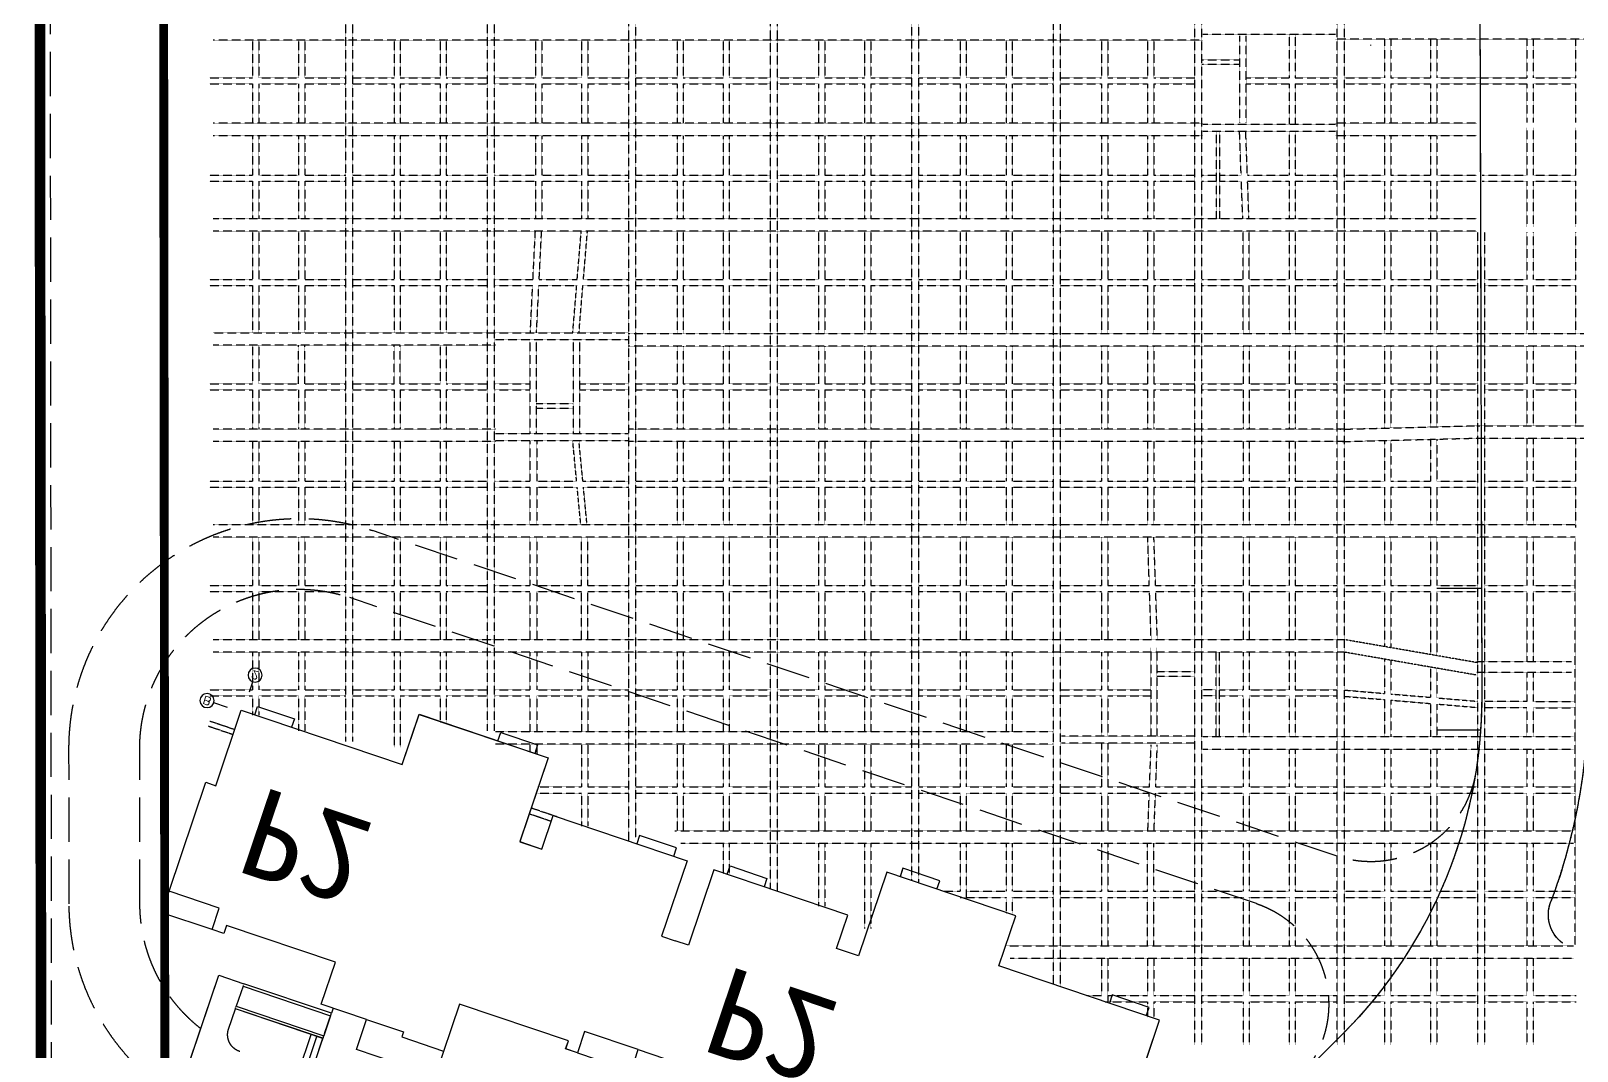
# Model space of a CAD drawing. Extents: x -1348811 to 123514, y -640545 to 749356.
# Drawn here: x -604078 to -516659, y 80404 to 138089 of the extents above; entities that cross this region are included whole.
import ezdxf
from ezdxf.enums import TextEntityAlignment as Align

# ---------------------------------------------------------------- set-up
doc = ezdxf.new("R2010")
doc.units = 0
doc.header["$LTSCALE"] = 10
doc.header["$MEASUREMENT"] = 0
for name, pattern in [('DASH', [0.35, 0.25, -0.1]), ('DASHDOT', [25.4, 12.7, -6.35, 0, -6.35]), ('DASHED2', [0.375, 0.25, -0.125]), ('DOTE', [2.42, 2, -0.2, 0.02, -0.2])]:
    doc.linetypes.add(name, pattern=pattern)
doc.layers.get('0').update_dxf_attribs({"linetype": 'CONTINUOUS'})
for name, color, linetype in [('4', 4, 'CONTINUOUS'), ('AXIS', 3, 'CONTINUOUS'), ('AXIS_TEXT', 7, 'CONTINUOUS'), ('BEAM', 4, 'DASHED2'), ('BEAM_SE', 144, 'DASHED2'), ('car', 62, 'CONTINUOUS'), ('road', 7, 'CONTINUOUS'), ('STAIR', 9, 'CONTINUOUS'), ('STAIRS', 9, 'CONTINUOUS'), ('围墙', 6, 'CONTINUOUS'), ('图框', 7, 'CONTINUOUS'), ('小路', 55, 'CONTINUOUS'), ('控制线', 5, 'CONTINUOUS'), ('楼号', 252, 'CONTINUOUS'), ('铺地', 142, 'CONTINUOUS'), ('面积', 5, 'CONTINUOUS'), ('高层住宅轮廓线', 7, 'CONTINUOUS')]:
    doc.layers.add(name, color=color, linetype=linetype)
doc.styles.add('_TCH_AXIS', font='COMPLEX', dxfattribs={"bigfont": 'GBCBIG'})
doc.styles.add('COMPLEX', font='COMPLEX')
doc.styles.add('黑体', font='simhei.ttf')

# ---------------------------------------------------------------- blocks, each defined once
blk = doc.blocks.new('_AXISO')
blk.add_circle((0, 0), 0.5)
at = {"layer": 'AXIS_TEXT', "style": 'COMPLEX', "width": 1.041667}
blk.add_attdef('A', text='', height=0.56, dxfattribs=at).set_placement((-0.25, -0.28), (0.25, -0.28), align=Align.FIT)
blk = doc.blocks.new('p2')
at = {"layer": 'AXIS'}
for p, q in [((27.9, 1.32), (27.9, 2.082)), ((28.781, -0.1), (29.545, -0.1)), ((-28.183, -10.9), (-29.013, -10.9)), ((-27.3, -12.135), (-27.3, -12.735))]:
    blk.add_line(p, q, dxfattribs=at)
at = {"layer": 'STAIR'}
for p, q in [((-17.1, 5.4), (-17.1, 5.4)), ((17.1, 5.4), (17.1, 5.4)), ((-22.32, 3.75), (-22.32, 4.95)), ((-17.1, 3.75), (-17.1, 4.95)), ((17.1, 3.75), (17.1, 4.95)), ((22.32, 3.75), (22.32, 4.95)), ((-17.1, 3.3), (-17.1, 3.6)), ((17.1, 3.3), (17.1, 3.6)), ((0, 1.28), (0, 0))]:
    blk.add_line(p, q, dxfattribs=at)
for points in [[(-10.4, 5.1), (-10.4, 5.1), (-10.4, 7.3), (-17.8, 7.3), (-17.8, 5.1)], [(10.4, 5.1), (10.4, 5.1), (10.4, 7.3), (17.8, 7.3), (17.8, 5.1)], [(-10.75, 5.1), (-10.75, 6.95), (-17.45, 6.95), (-17.45, 5.1)], [(-11.1, 5.1), (-11.1, 6.6), (-17.1, 6.6), (-17.1, 5.1)], [(10.75, 5.1), (10.75, 6.95), (17.45, 6.95), (17.45, 5.1)], [(11.1, 5.1), (11.1, 6.6), (17.1, 6.6), (17.1, 5.1)], [(-17.1, 5.05), (-17.1, 5.1), (-22.32, 5.1), (-22.32, 5.05)], [(-22.32, 5), (-22.32, 4.95), (-17.1, 4.95), (-17.1, 5)], [(17.1, 5.05), (17.1, 5.1), (22.32, 5.1), (22.32, 5.05)], [(22.32, 5), (22.32, 4.95), (17.1, 4.95), (17.1, 5)], [(-22.32, 3.7), (-22.32, 3.75), (-17.1, 3.75), (-17.1, 3.7)], [(-17.1, 3.65), (-17.1, 3.6), (-22.32, 3.6), (-22.32, 3.65)], [(22.32, 3.7), (22.32, 3.75), (17.1, 3.75), (17.1, 3.7)], [(17.1, 3.65), (17.1, 3.6), (22.32, 3.6), (22.32, 3.65)], [(-25, 1.28), (-28, 1.28), (-28, 0)], [(-3.2, 1.28), (3.2, 1.28)], [(25, 1.28), (28, 1.28), (28, 0)], [(-26.6, -11), (-26.6, -11.5), (-24.4, -11.5), (-24.4, -11)], [(-1.6, -11), (-1.6, -11.5), (-3.8, -11.5), (-3.8, -11)], [(1.6, -11), (1.6, -11.5), (3.8, -11.5), (3.8, -11)], [(26.6, -11), (26.6, -11.5), (24.4, -11.5), (24.4, -11)], [(-13.1, -14), (-13.1, -14.5), (-10.9, -14.5), (-10.9, -14)], [(13.1, -14), (13.1, -14.5), (10.9, -14.5), (10.9, -14)]]:
    blk.add_lwpolyline(points, dxfattribs=at)
at = {"layer": '高层住宅轮廓线'}
for points in [[(0, 0), (-3.2, 0), (-3.2, 1.28), (-3.9, 1.28), (-3.9, 0.8), (-10.4, 0.8), (-10.4, 5.1), (-15.1, 5.1), (-15.1, 3.3), (-17.8, 3.3), (-17.8, 0.8), (-24.3, 0.8), (-24.3, 1.28), (-25, 1.28), (-25, 0), (-28, 0), (-28, -6.5), (-27.4, -6.5), (-27.4, -11), (-17.8, -11), (-17.8, -14), (-10.1, -14), (-10.1, -9), (-8.8, -9), (-8.8, -11), (-0.8, -11), (-0.8, -6.5), (0, -6.5), (0, -6.5)], [(0, 0), (3.2, 0), (3.2, 1.28), (3.9, 1.28), (3.9, 0.8), (10.4, 0.8), (10.4, 5.1), (15.1, 5.1), (15.1, 3.3), (17.8, 3.3), (17.8, 0.8), (24.3, 0.8), (24.3, 1.28), (25, 1.28), (25, 0), (28, 0), (28, -6.5), (27.4, -6.5), (27.4, -11), (17.8, -11), (17.8, -14), (10.1, -14), (10.1, -9), (8.8, -9), (8.8, -11), (0.8, -11), (0.8, -6.5), (0, -6.5), (0, -6.5)], [(-15.1, 3.3), (-12.9, 3.3), (-12.9, 3.6), (-10.4, 3.6)], [(15.1, 3.3), (12.9, 3.3), (12.9, 3.6), (10.4, 3.6)]]:
    blk.add_lwpolyline(points, dxfattribs=at)
at = {"layer": 'AXIS'}
ref = blk.add_blockref('_AXISO', (27.9, 2.482), dxfattribs=dict(at, xscale=0.8000000000000007, yscale=0.8, zscale=0.8))
ref.add_attrib('A', '45', dxfattribs={"layer": 'AXIS_TEXT', "height": 0.4525, "style": '_TCH_AXIS', "width": 0.6}).set_placement((27.674, 2.256), (28.126, 2.256), align=Align.FIT)
ref = blk.add_blockref('_AXISO', (29.945, -0.1), dxfattribs=dict(at, xscale=0.8000000000000007, yscale=0.8, zscale=0.8))
ref.add_attrib('A', 'N', dxfattribs={"layer": 'AXIS_TEXT', "height": 0.453, "style": '_TCH_AXIS', "width": 1.105263}).set_placement((29.719, -0.326), (30.171, -0.326), align=Align.FIT)
ref = blk.add_blockref('_AXISO', (-29.413, -10.9), dxfattribs=dict(at, xscale=0.8000000000000007, yscale=0.7999999999999998, zscale=0.8))
ref.add_attrib('A', 'B', dxfattribs={"layer": 'AXIS_TEXT', "height": 0.453, "style": '_TCH_AXIS', "width": 1.235294}).set_placement((-29.639, -11.126), (-29.187, -11.126), align=Align.FIT)
ref = blk.add_blockref('_AXISO', (-27.3, -13.135), dxfattribs=dict(at, xscale=0.8000000000000007, yscale=0.8000000000000007, zscale=0.8))
ref.add_attrib('A', '2', dxfattribs={"layer": 'AXIS_TEXT', "height": 0.453, "style": '_TCH_AXIS', "width": 1.5}).set_placement((-27.526, -13.361), (-27.074, -13.361), align=Align.FIT)
blk = doc.blocks.new('A$C0E591078')
at = {"layer": 'road', "linetype": 'DASH', "ltscale": 10}
for p, q in [((125.734, 229.462), (134.481, 214.177)), ((106.41, 80.87), (137.1, 193.679))]:
    blk.add_line(p, q, dxfattribs=at)
for centre, radius, start, end in [((111.046, 200.766), 27, 344.78102, 29.78102), ((145.885, 204.127), 2, 111.79587, 185.51095), ((111.046, 200.766), 33, 344.78101, 5.51095)]:
    blk.add_arc(centre, radius, start, end, dxfattribs=at)
at = {"layer": '铺地', "linetype": 'DASH', "ltscale": 10}
for p, q in [((71.861, 233.779), (72.254, 227.502)), ((73.582, 230.295), (73.657, 229.09)), ((72.254, 227.502), (73.751, 227.593)), ((137.54, 195.559), (135.159, 196.202)), ((135.505, 187.816), (133.06, 188.476))]:
    blk.add_line(p, q, dxfattribs=at)
blk.add_arc((74.58, 230.357), 1, 93.46497, 183.57872, dxfattribs=at)
at = {"layer": '面积', "color": 1, "linetype": 'DOTE'}
blk.add_lwpolyline([(0.421, 0.47), (110.507, -29.312), (128.924, -18.755), (198.499, 236.989), (187.448, 250.863, 0.004195), (167.593, 249.775), (66.131, 243.361), (0.421, 0.47)], format="xyb", close=True, dxfattribs=at)
at = {"layer": 'car', "linetype": 'ByBlock', "rotation": 3.578720659086117}
blk.add_blockref('p2', (96.252, 225.393), dxfattribs=at)
at = {"layer": '楼号', "style": '黑体'}
blk.add_text('P2', height=5, rotation=3.539, dxfattribs=at).set_placement((99.904, 219.479))
blk = doc.blocks.new('lll')
at = {"layer": 'BEAM'}
for p, q in [((55796, 18024), (55796, -93476)), ((56196, 18024), (56196, -93476)), ((63846, 18024), (63846, -93026)), ((64246, 18024), (64246, -93026)), ((71796, 18024), (71796, -27926)), ((72196, 18024), (72196, -27926)), ((47796, 14613), (47796, -61383)), ((48196, 14748), (48196, -61383)), ((45345, 13124), (77196, 13124)), ((45095, 12424), (77196, 12424)), ((77296, 12374), (77296, -10626)), ((31796, 9212), (31796, -61383)), ((32196, 9347), (32196, -61383)), ((39796, 8746), (39796, -57076)), ((40196, 8881), (40196, -57076)), ((23796, 6512), (23796, -57076)), ((24196, 6331), (24196, -57076)), ((26736, 6624), (77196, 6624)), ((19393, 5395), (18162, 4979)), ((26396, 5924), (77196, 5924)), ((19746, 5144), (18273, 4647)), ((47746, 1024), (16246, 1024)), ((55746, 974), (48246, 974)), ((77196, 1324), (56246, 1324)), ((0, 0), (1421, 480)), ((96, -284), (1517, 196)), ((7796, 874), (7796, -59451)), ((8196, 874), (8196, -59451)), ((15796, 274), (15796, -61383)), ((16196, 274), (16196, -61383)), ((47746, 324), (16246, 324)), ((55746, 574), (48246, 574)), ((53296, -4426), (53296, 574)), ((53646, -4426), (53646, 574)), ((77196, 624), (56246, 624)), ((56996, 624), (56996, -4176)), ((57196, 624), (57196, -4176)), ((53646, -2823), (55796, -2823)), ((53646, -3073), (55796, -3073)), ((71686, -2881), (64216, -4176)), ((77096, -3026), (71746, -3026)), ((64216, -4176), (296, -4176)), ((71806, -3571), (64276, -4876)), ((77096, -3626), (71746, -3626)), ((64276, -4876), (296, -4876)), ((77296, -10676), (296, -10676)), ((77321, -11376), (296, -11376)), ((16246, -16076), (296, -16076)), ((23746, -16126), (16246, -16126)), ((23746, -16526), (16246, -16526)), ((18196, -21726), (18196, -16526)), ((18546, -21726), (18546, -16526)), ((20646, -21726), (20646, -16526)), ((20996, -21726), (20996, -16526)), ((64246, -16076), (23746, -16076)), ((64005, -16076), (71750, -16276)), ((71750, -16276), (81696, -16276)), ((16246, -16776), (296, -16776)), ((64246, -16776), (23746, -16776)), ((63987, -16776), (71741, -16976)), ((71741, -16976), (81696, -16976)), ((18546, -17979), (20646, -17979)), ((18546, -18229), (20646, -18229)), ((16246, -21526), (296, -21526)), ((23746, -21826), (16246, -21826)), ((82230, -21476), (23746, -21476)), ((296, -22226), (23746, -22226)), ((82230, -22176), (23746, -22176)), ((71746, -27976), (296, -27976)), ((71746, -28676), (296, -28676)), ((56996, -33626), (56996, -28676)), ((57196, -33626), (57196, -28676)), ((56246, -33376), (296, -33376)), ((56246, -34076), (296, -34076)), ((56246, -33626), (63746, -33626)), ((56246, -34026), (63746, -34026)), ((71746, -33376), (63746, -33376)), ((71746, -34076), (63746, -34076)), ((58346, -34126), (58346, -39026)), ((58696, -34126), (58696, -39026)), ((56196, -37423), (58346, -37423)), ((56196, -37673), (58346, -37673)), ((56246, -38776), (296, -38776)), ((56246, -39126), (63746, -39126)), ((88246, -38826), (63746, -38826))]:
    blk.add_line(p, q, dxfattribs=at)
at = {"layer": 'BEAM_SE'}
for p, q in [((58521, 15599), (58521, 18024)), ((58871, 15599), (58871, 18024)), ((61121, 15599), (61121, 18024)), ((61471, 15599), (61471, 18024)), ((66521, 15599), (66521, 18024)), ((66871, 15599), (66871, 18024)), ((69121, 15599), (69121, 18024)), ((69471, 15599), (69471, 18024)), ((74571, 15599), (74571, 18024)), ((74921, 15599), (74921, 18024)), ((53121, 15599), (53121, 16470)), ((53471, 15599), (53471, 16470)), ((49679, 15249), (50521, 15249)), ((50521, 13124), (50521, 15249)), ((50716, 15599), (53121, 15599)), ((50871, 13124), (50871, 15651)), ((50871, 15249), (53121, 15249)), ((53121, 13124), (53121, 15249)), ((53471, 15599), (55796, 15599)), ((53471, 15249), (55796, 15249)), ((53471, 13124), (53471, 15249)), ((56196, 15599), (58521, 15599)), ((56196, 15249), (58521, 15249)), ((58521, 13124), (58521, 15249)), ((58871, 15599), (61121, 15599)), ((58871, 15249), (61121, 15249)), ((58871, 13124), (58871, 15249)), ((61121, 13124), (61121, 15249)), ((61471, 15599), (63846, 15599)), ((61471, 15249), (63846, 15249)), ((61471, 13124), (61471, 15249)), ((64246, 15599), (66521, 15599)), ((64246, 15249), (66521, 15249)), ((66521, 13124), (66521, 15249)), ((66871, 15599), (69121, 15599)), ((66871, 15249), (69121, 15249)), ((66871, 13124), (66871, 15249)), ((69121, 13124), (69121, 15249)), ((69471, 15599), (71796, 15599)), ((69471, 15249), (71796, 15249)), ((69471, 13124), (69471, 15249)), ((72196, 15599), (74571, 15599)), ((72196, 15249), (74571, 15249)), ((74571, 13124), (74571, 15249)), ((74921, 15599), (77346, 15599)), ((74921, 15249), (77346, 15249)), ((74921, 13124), (74921, 15249)), ((50521, 9699), (50521, 12424)), ((50871, 9699), (50871, 12424)), ((53121, 12424), (53121, 9699)), ((53471, 12424), (53471, 9699)), ((58521, 9699), (58521, 12424)), ((58871, 9699), (58871, 12424)), ((61121, 9699), (61121, 12424)), ((61471, 9699), (61471, 12424)), ((66521, 9699), (66521, 12424)), ((66871, 9699), (66871, 12424)), ((69121, 9699), (69121, 12424)), ((69471, 9699), (69471, 12424)), ((74571, 9699), (74571, 12424)), ((74921, 9699), (74921, 12424)), ((37121, 6624), (37121, 11453)), ((37471, 6624), (37471, 11453)), ((45121, 9699), (45121, 10603)), ((45471, 9699), (45471, 10603)), ((34521, 6624), (34521, 10191)), ((34871, 6624), (34871, 10191)), ((42521, 9699), (45121, 9699)), ((42871, 6624), (42871, 9784)), ((45471, 9699), (47796, 9699)), ((48196, 9699), (50521, 9699)), ((50871, 9699), (53121, 9699)), ((53471, 9699), (55796, 9699)), ((56196, 9699), (58521, 9699)), ((58871, 9699), (61121, 9699)), ((61471, 9699), (63846, 9699)), ((64246, 9699), (66521, 9699)), ((66871, 9699), (69121, 9699)), ((69471, 9699), (71796, 9699)), ((72196, 9699), (74571, 9699)), ((74921, 9699), (77296, 9699)), ((41581, 9349), (42521, 9349)), ((42521, 6624), (42521, 9349)), ((42871, 9349), (45121, 9349)), ((45121, 6624), (45121, 9349)), ((45471, 9349), (47796, 9349)), ((45471, 6624), (45471, 9349)), ((48196, 9349), (50521, 9349)), ((50521, 6624), (50521, 9349)), ((50871, 9349), (53121, 9349)), ((50871, 6624), (50871, 9349)), ((53121, 9349), (53121, 6624)), ((53471, 9349), (53471, 6624)), ((53471, 9349), (55796, 9349)), ((56196, 9349), (58521, 9349)), ((58521, 6624), (58521, 9349)), ((58871, 9349), (61121, 9349)), ((58871, 6624), (58871, 9349)), ((61121, 6624), (61121, 9349)), ((61471, 9349), (63846, 9349)), ((61471, 6624), (61471, 9349)), ((64246, 9349), (66521, 9349)), ((66521, 6624), (66521, 9349)), ((66871, 9349), (69121, 9349)), ((66871, 6624), (66871, 9349)), ((69121, 6624), (69121, 9349)), ((69471, 9349), (71796, 9349)), ((69471, 6624), (69471, 9349)), ((72196, 9349), (74571, 9349)), ((74571, 6624), (74571, 9349)), ((74921, 9349), (77296, 9349)), ((74921, 6624), (74921, 9349)), ((29121, 6624), (29121, 8368)), ((29471, 6624), (29471, 8368)), ((21121, 3799), (21121, 5668)), ((21471, 3799), (21471, 5668)), ((26521, 3799), (26521, 5924)), ((26871, 3799), (26871, 5924)), ((29121, 3799), (29121, 5924)), ((29471, 3799), (29471, 5924)), ((34521, 3799), (34521, 5924)), ((34871, 3799), (34871, 5924)), ((37121, 3799), (37121, 5924)), ((37471, 3799), (37471, 5924)), ((42521, 3799), (42521, 5924)), ((42871, 3799), (42871, 5924)), ((45121, 3799), (45121, 5924)), ((45471, 3799), (45471, 5924)), ((50521, 3799), (50521, 5924)), ((50871, 3799), (50871, 5924)), ((53138, 5924), (53218, 3799)), ((53488, 5924), (53568, 3799)), ((58521, 3799), (58521, 5924)), ((58871, 3799), (58871, 5924)), ((61121, 3799), (61121, 5924)), ((61471, 3799), (61471, 5924)), ((66521, 3799), (66521, 5924)), ((66871, 3799), (66871, 5924)), ((69121, 3799), (69121, 5924)), ((69471, 3799), (69471, 5924)), ((74571, 3799), (74571, 5924)), ((74921, 3799), (74921, 5924)), ((18619, 3799), (21121, 3799)), ((21471, 3799), (23796, 3799)), ((24196, 3799), (26521, 3799)), ((26871, 3799), (29121, 3799)), ((29471, 3799), (31796, 3799)), ((32196, 3799), (34521, 3799)), ((34871, 3799), (37121, 3799)), ((37471, 3799), (39796, 3799)), ((40196, 3799), (42521, 3799)), ((42871, 3799), (45121, 3799)), ((45471, 3799), (47796, 3799)), ((48196, 3799), (50521, 3799)), ((50871, 3799), (53218, 3799)), ((53568, 3799), (55796, 3799)), ((56196, 3799), (58521, 3799)), ((58871, 3799), (61121, 3799)), ((61471, 3799), (63846, 3799)), ((64246, 3799), (66521, 3799)), ((66871, 3799), (69121, 3799)), ((69471, 3799), (71796, 3799)), ((72196, 3799), (74571, 3799)), ((74921, 3799), (77296, 3799)), ((18619, 3449), (21121, 3449)), ((21121, 1024), (21121, 3449)), ((21471, 3449), (23796, 3449)), ((21471, 1024), (21471, 3449)), ((24196, 3449), (26521, 3449)), ((26521, 1024), (26521, 3449)), ((26871, 3449), (29121, 3449)), ((26871, 1024), (26871, 3449)), ((29121, 1024), (29121, 3449)), ((29471, 3449), (31796, 3449)), ((29471, 1024), (29471, 3449)), ((32196, 3449), (34521, 3449)), ((34521, 1024), (34521, 3449)), ((34871, 3449), (37121, 3449)), ((34871, 1024), (34871, 3449)), ((37121, 1024), (37121, 3449)), ((37471, 3449), (39796, 3449)), ((37471, 1024), (37471, 3449)), ((40196, 3449), (42521, 3449)), ((42521, 1024), (42521, 3449)), ((42871, 3449), (45121, 3449)), ((42871, 1024), (42871, 3449)), ((45121, 1024), (45121, 3449)), ((45471, 3449), (47796, 3449)), ((45471, 1024), (45471, 3449)), ((48196, 3449), (50521, 3449)), ((50521, 974), (50521, 3449)), ((50871, 3449), (53231, 3449)), ((50871, 974), (50871, 3449)), ((53231, 3449), (53321, 1074)), ((53581, 3449), (53671, 1074)), ((53581, 3449), (55796, 3449)), ((56196, 3449), (58521, 3449)), ((58521, 1324), (58521, 3449)), ((58871, 3449), (61121, 3449)), ((58871, 1324), (58871, 3449)), ((61121, 1324), (61121, 3449)), ((61471, 3449), (63846, 3449)), ((61471, 1324), (61471, 3449)), ((64246, 3449), (66521, 3449)), ((66521, 1324), (66521, 3449)), ((66871, 3449), (69121, 3449)), ((66871, 1324), (66871, 3449)), ((69121, 1324), (69121, 3449)), ((69471, 3449), (71796, 3449)), ((69471, 1324), (69471, 3449)), ((72196, 3449), (74571, 3449)), ((74571, 1324), (74571, 3449)), ((74921, 3449), (77296, 3449)), ((74921, 1324), (74921, 3449)), ((10521, -1701), (10521, 1192)), ((10871, -1701), (10871, 1192)), ((18196, 1024), (18196, 1455)), ((18596, 1024), (18596, 1590)), ((5121, -1701), (5121, 267)), ((5471, -1701), (5471, 267)), ((18196, -1701), (18196, 324)), ((18596, -1701), (18596, 324)), ((21121, -1701), (21121, 324)), ((21471, -1701), (21471, 324)), ((26521, -1701), (26521, 324)), ((26871, -1701), (26871, 324)), ((29121, -1701), (29121, 324)), ((29471, -1701), (29471, 324)), ((34521, -1701), (34521, 324)), ((34871, -1701), (34871, 324)), ((37121, -1701), (37121, 324)), ((37471, -1701), (37471, 324)), ((42521, -1701), (42521, 324)), ((42871, -1701), (42871, 324)), ((45121, -1701), (45121, 324)), ((45471, -1701), (45471, 324)), ((50521, -1701), (50521, 574)), ((50871, -1701), (50871, 574)), ((58521, -1701), (58521, 624)), ((58871, -1701), (58871, 624)), ((61121, -1701), (61121, 624)), ((61471, -1701), (61471, 624)), ((66521, -1487), (66521, 624)), ((66871, -1458), (66871, 624)), ((69121, -1268), (69121, 624)), ((69471, -1239), (69471, 624)), ((74571, -1026), (74571, 624)), ((74921, -1026), (74921, 624)), ((2521, -1701), (2521, -611)), ((2871, -1701), (2871, -611)), ((13121, -1701), (13121, -199)), ((13471, -1701), (13471, -199)), ((96, -1701), (2521, -1701)), ((2871, -1701), (5121, -1701)), ((5471, -1701), (7796, -1701)), ((8196, -1701), (10521, -1701)), ((10871, -1701), (13121, -1701)), ((13471, -1701), (15796, -1701)), ((16196, -1701), (18196, -1701)), ((18596, -1701), (21121, -1701)), ((21471, -1701), (23796, -1701)), ((24196, -1701), (26521, -1701)), ((26871, -1701), (29121, -1701)), ((29471, -1701), (31796, -1701)), ((32196, -1701), (34521, -1701)), ((34871, -1701), (37121, -1701)), ((37471, -1701), (39796, -1701)), ((40196, -1701), (42521, -1701)), ((42871, -1701), (45121, -1701)), ((45471, -1701), (47796, -1701)), ((48196, -1701), (50521, -1701)), ((50871, -1701), (53296, -1701)), ((56996, -1701), (56196, -1701)), ((57196, -1701), (58521, -1701)), ((58871, -1701), (61121, -1701)), ((61471, -1701), (63846, -1701)), ((64246, -1679), (66521, -1487)), ((66871, -1458), (69121, -1268)), ((66871, -1809), (69121, -1619)), ((69121, -3326), (69121, -1619)), ((69471, -1239), (71796, -1042)), ((69471, -1590), (71796, -1394)), ((69471, -3265), (69471, -1590)), ((74571, -1026), (72196, -1026)), ((74571, -1376), (72196, -1376)), ((74571, -3026), (74571, -1376)), ((74921, -1026), (77296, -1026)), ((74921, -1376), (77296, -1376)), ((74921, -3026), (74921, -1376)), ((96, -2051), (2521, -2051)), ((2521, -4176), (2521, -2051)), ((2871, -2051), (5121, -2051)), ((2871, -4176), (2871, -2051)), ((5121, -4176), (5121, -2051)), ((5471, -2051), (7796, -2051)), ((5471, -4176), (5471, -2051)), ((8196, -2051), (10521, -2051)), ((10521, -4176), (10521, -2051)), ((10871, -2051), (13121, -2051)), ((10871, -4176), (10871, -2051)), ((13121, -4176), (13121, -2051)), ((13471, -2051), (15796, -2051)), ((13471, -4176), (13471, -2051)), ((16196, -2051), (18196, -2051)), ((18196, -4176), (18196, -2051)), ((18596, -2051), (21121, -2051)), ((18596, -4176), (18596, -2051)), ((21121, -4176), (21121, -2051)), ((21471, -2051), (23796, -2051)), ((21471, -4176), (21471, -2051)), ((24196, -2051), (26521, -2051)), ((26521, -4176), (26521, -2051)), ((26871, -2051), (29121, -2051)), ((26871, -4176), (26871, -2051)), ((29121, -4176), (29121, -2051)), ((29471, -2051), (31796, -2051)), ((29471, -4176), (29471, -2051)), ((32196, -2051), (34521, -2051)), ((34521, -4176), (34521, -2051)), ((34871, -2051), (37121, -2051)), ((34871, -4176), (34871, -2051)), ((37121, -4176), (37121, -2051)), ((37471, -2051), (39796, -2051)), ((37471, -4176), (37471, -2051)), ((40196, -2051), (42521, -2051)), ((42521, -4176), (42521, -2051)), ((42871, -2051), (45121, -2051)), ((42871, -4176), (42871, -2051)), ((45121, -4176), (45121, -2051)), ((45471, -2051), (47796, -2051)), ((45471, -4176), (45471, -2051)), ((48196, -2051), (50521, -2051)), ((50521, -4176), (50521, -2051)), ((50871, -2051), (53296, -2051)), ((50871, -4176), (50871, -2051)), ((56996, -2051), (56196, -2051)), ((57196, -2051), (58521, -2051)), ((58521, -4176), (58521, -2051)), ((58871, -2051), (61121, -2051)), ((58871, -4176), (58871, -2051)), ((61121, -4176), (61121, -2051)), ((61471, -2051), (63846, -2051)), ((61471, -4176), (61471, -2051)), ((64246, -2031), (66521, -1839)), ((66521, -3777), (66521, -1839)), ((66871, -3716), (66871, -1809)), ((69121, -7601), (69121, -4036)), ((69471, -7601), (69471, -3976)), ((74571, -7601), (74571, -3626)), ((74921, -7601), (74921, -3626)), ((2521, -7601), (2521, -4876)), ((2871, -7601), (2871, -4876)), ((5121, -7601), (5121, -4876)), ((5471, -7601), (5471, -4876)), ((10521, -7601), (10521, -4876)), ((10871, -7601), (10871, -4876)), ((13121, -7601), (13121, -4876)), ((13471, -7601), (13471, -4876)), ((18196, -7601), (18196, -4876)), ((18596, -7601), (18596, -4876)), ((21121, -4876), (21121, -7601)), ((21471, -4876), (21471, -7601)), ((26521, -7601), (26521, -4876)), ((26871, -7601), (26871, -4876)), ((29121, -7601), (29121, -4876)), ((29471, -7601), (29471, -4876)), ((34521, -7601), (34521, -4876)), ((34871, -7601), (34871, -4876)), ((37121, -7601), (37121, -4876)), ((37471, -7601), (37471, -4876)), ((42521, -7601), (42521, -4876)), ((42871, -7601), (42871, -4876)), ((45121, -7601), (45121, -4876)), ((45471, -7601), (45471, -4876)), ((50521, -7601), (50521, -4876)), ((50871, -7601), (50871, -4876)), ((53321, -4926), (53232, -7601)), ((53671, -4926), (53582, -7601)), ((58521, -7601), (58521, -4876)), ((58871, -7601), (58871, -4876)), ((61121, -7601), (61121, -4876)), ((61471, -7601), (61471, -4876)), ((66521, -7601), (66521, -4487)), ((66871, -7601), (66871, -4426)), ((96, -7601), (2521, -7601)), ((2871, -7601), (5121, -7601)), ((5471, -7601), (7796, -7601)), ((8196, -7601), (10521, -7601)), ((10871, -7601), (13121, -7601)), ((13471, -7601), (15796, -7601)), ((16196, -7601), (18196, -7601)), ((18596, -7601), (21121, -7601)), ((21471, -7601), (23796, -7601)), ((24196, -7601), (26521, -7601)), ((26871, -7601), (29121, -7601)), ((29471, -7601), (31796, -7601)), ((32196, -7601), (34521, -7601)), ((34871, -7601), (37121, -7601)), ((37471, -7601), (39796, -7601)), ((40196, -7601), (42521, -7601)), ((42871, -7601), (45121, -7601)), ((45471, -7601), (47796, -7601)), ((48196, -7601), (50521, -7601)), ((50871, -7601), (53232, -7601)), ((53582, -7601), (55796, -7601)), ((56196, -7601), (58521, -7601)), ((58871, -7601), (61121, -7601)), ((61471, -7601), (63846, -7601)), ((64246, -7601), (66521, -7601)), ((66871, -7601), (69121, -7601)), ((69471, -7601), (71796, -7601)), ((72196, -7601), (74571, -7601)), ((74921, -7601), (77296, -7601)), ((96, -7951), (2521, -7951)), ((2521, -10676), (2521, -7951)), ((2871, -7951), (5121, -7951)), ((2871, -10676), (2871, -7951)), ((5121, -10676), (5121, -7951)), ((5471, -7951), (7796, -7951)), ((5471, -10676), (5471, -7951)), ((8196, -7951), (10521, -7951)), ((10521, -10676), (10521, -7951)), ((10871, -7951), (13121, -7951)), ((10871, -10676), (10871, -7951)), ((13121, -10676), (13121, -7951)), ((13471, -7951), (15796, -7951)), ((13471, -10676), (13471, -7951)), ((16196, -7951), (18196, -7951)), ((18196, -10676), (18196, -7951)), ((18596, -7951), (21121, -7951)), ((18596, -10676), (18596, -7951)), ((21121, -7951), (21121, -10676)), ((21471, -7951), (21471, -10676)), ((21471, -7951), (23796, -7951)), ((24196, -7951), (26521, -7951)), ((26521, -10676), (26521, -7951)), ((26871, -7951), (29121, -7951)), ((26871, -10676), (26871, -7951)), ((29121, -10676), (29121, -7951)), ((29471, -7951), (31796, -7951)), ((29471, -10676), (29471, -7951)), ((32196, -7951), (34521, -7951)), ((34521, -10676), (34521, -7951)), ((34871, -7951), (37121, -7951)), ((34871, -10676), (34871, -7951)), ((37121, -10676), (37121, -7951)), ((37471, -7951), (39796, -7951)), ((37471, -10676), (37471, -7951)), ((40196, -7951), (42521, -7951)), ((42521, -10676), (42521, -7951)), ((42871, -7951), (45121, -7951)), ((42871, -10676), (42871, -7951)), ((45121, -10676), (45121, -7951)), ((45471, -7951), (47796, -7951)), ((45471, -10676), (45471, -7951)), ((48196, -7951), (50521, -7951)), ((50521, -10676), (50521, -7951)), ((50871, -7951), (53220, -7951)), ((50871, -10676), (50871, -7951)), ((53220, -7951), (53129, -10676)), ((53570, -7951), (53479, -10676)), ((53570, -7951), (55796, -7951)), ((56196, -7951), (58521, -7951)), ((58521, -10676), (58521, -7951)), ((58871, -7951), (61121, -7951)), ((58871, -10676), (58871, -7951)), ((61121, -10676), (61121, -7951)), ((61471, -7951), (63846, -7951)), ((61471, -10676), (61471, -7951)), ((64246, -7951), (66521, -7951)), ((66521, -10676), (66521, -7951)), ((66871, -7951), (69121, -7951)), ((66871, -10676), (66871, -7951)), ((69121, -10676), (69121, -7951)), ((69471, -7951), (71796, -7951)), ((69471, -10676), (69471, -7951)), ((72196, -7951), (74571, -7951)), ((74571, -10676), (74571, -7951)), ((74921, -7951), (77296, -7951)), ((74921, -10676), (74921, -7951)), ((77321, -13501), (77321, -11226)), ((2521, -13501), (2521, -11376)), ((2871, -13501), (2871, -11376)), ((5121, -13501), (5121, -11376)), ((5471, -13501), (5471, -11376)), ((10521, -13501), (10521, -11376)), ((10871, -13501), (10871, -11376)), ((13121, -13501), (13121, -11376)), ((13471, -13501), (13471, -11376)), ((18196, -13501), (18196, -11376)), ((18596, -13501), (18596, -11376)), ((21077, -11376), (20873, -13501)), ((21428, -11376), (21224, -13501)), ((26521, -13501), (26521, -11376)), ((26871, -13501), (26871, -11376)), ((29121, -13501), (29121, -11376)), ((29471, -13501), (29471, -11376)), ((34521, -13501), (34521, -11376)), ((34871, -13501), (34871, -11376)), ((37121, -13501), (37121, -11376)), ((37471, -13501), (37471, -11376)), ((42521, -13501), (42521, -11376)), ((42871, -13501), (42871, -11376)), ((45121, -13501), (45121, -11376)), ((45471, -13501), (45471, -11376)), ((50521, -13501), (50521, -11376)), ((50871, -13501), (50871, -11376)), ((53121, -13501), (53121, -11376)), ((53471, -13501), (53471, -11376)), ((58521, -13501), (58521, -11376)), ((58871, -13501), (58871, -11376)), ((61121, -13501), (61121, -11376)), ((61471, -13501), (61471, -11376)), ((66521, -13501), (66521, -11376)), ((66871, -13501), (66871, -11376)), ((69121, -13501), (69121, -11376)), ((69471, -13501), (69471, -11376)), ((74571, -13501), (74571, -11376)), ((74921, -13501), (74921, -11376)), ((96, -13501), (2521, -13501)), ((96, -13851), (2521, -13851)), ((2521, -16076), (2521, -13851)), ((2871, -13501), (5121, -13501)), ((2871, -13851), (5121, -13851)), ((2871, -16076), (2871, -13851)), ((5121, -16076), (5121, -13851)), ((5471, -13501), (7796, -13501)), ((5471, -13851), (7796, -13851)), ((5471, -16076), (5471, -13851)), ((8196, -13501), (10521, -13501)), ((8196, -13851), (10521, -13851)), ((10521, -16076), (10521, -13851)), ((10871, -13501), (13121, -13501)), ((10871, -13851), (13121, -13851)), ((10871, -16076), (10871, -13851)), ((13121, -16076), (13121, -13851)), ((13471, -13501), (15796, -13501)), ((13471, -13851), (15796, -13851)), ((13471, -16076), (13471, -13851)), ((16196, -13501), (18196, -13501)), ((16196, -13851), (18196, -13851)), ((18196, -16126), (18196, -13851)), ((18596, -13501), (20873, -13501)), ((18596, -13851), (20839, -13851)), ((18596, -16126), (18596, -13851)), ((20839, -13851), (20620, -16126)), ((21191, -13851), (20972, -16126)), ((21191, -13851), (23796, -13851)), ((21224, -13501), (23796, -13501)), ((24196, -13501), (26521, -13501)), ((24196, -13851), (26521, -13851)), ((26521, -16076), (26521, -13851)), ((26871, -13501), (29121, -13501)), ((26871, -13851), (29121, -13851)), ((26871, -16076), (26871, -13851)), ((29121, -16076), (29121, -13851)), ((29471, -13501), (31796, -13501)), ((29471, -13851), (31796, -13851)), ((29471, -16076), (29471, -13851)), ((32196, -13501), (34521, -13501)), ((32196, -13851), (34521, -13851)), ((34521, -16076), (34521, -13851)), ((34871, -13501), (37121, -13501)), ((34871, -13851), (37121, -13851)), ((34871, -16076), (34871, -13851)), ((37121, -16076), (37121, -13851)), ((37471, -13501), (39796, -13501)), ((37471, -13851), (39796, -13851)), ((37471, -16076), (37471, -13851)), ((40196, -13501), (42521, -13501)), ((40196, -13851), (42521, -13851)), ((42521, -16076), (42521, -13851)), ((42871, -13501), (45121, -13501)), ((42871, -13851), (45121, -13851)), ((42871, -16076), (42871, -13851)), ((45121, -16076), (45121, -13851)), ((45471, -13501), (47796, -13501)), ((45471, -13851), (47796, -13851)), ((45471, -16076), (45471, -13851)), ((48196, -13501), (50521, -13501)), ((48196, -13851), (50521, -13851)), ((50521, -16076), (50521, -13851)), ((50871, -13501), (53121, -13501)), ((50871, -13851), (53121, -13851)), ((50871, -16076), (50871, -13851)), ((53121, -16076), (53121, -13851)), ((53471, -13501), (55796, -13501)), ((53471, -13851), (55796, -13851)), ((53471, -16076), (53471, -13851)), ((56196, -13501), (58521, -13501)), ((56196, -13851), (58521, -13851)), ((58521, -16076), (58521, -13851)), ((58871, -13501), (61121, -13501)), ((58871, -13851), (61121, -13851)), ((58871, -16076), (58871, -13851)), ((61121, -16076), (61121, -13851)), ((61471, -13501), (63846, -13501)), ((61471, -13851), (63846, -13851)), ((61471, -16076), (61471, -13851)), ((64246, -13501), (66521, -13501)), ((64246, -13851), (66521, -13851)), ((66521, -16141), (66521, -13851)), ((66871, -13501), (69121, -13501)), ((66871, -13851), (69121, -13851)), ((66871, -16150), (66871, -13851)), ((69121, -16208), (69121, -13851)), ((69471, -13501), (71796, -13501)), ((69471, -13851), (71796, -13851)), ((69471, -16217), (69471, -13851)), ((72196, -13501), (74571, -13501)), ((72196, -13851), (74571, -13851)), ((74571, -16276), (74571, -13851)), ((74921, -13501), (77321, -13501)), ((74921, -13851), (77321, -13851)), ((74921, -16276), (74921, -13851)), ((77321, -16276), (77321, -13851)), ((2521, -19001), (2521, -16776)), ((2871, -19001), (2871, -16776)), ((5121, -19001), (5121, -16776)), ((5471, -19001), (5471, -16776)), ((10521, -19001), (10521, -16776)), ((10871, -19001), (10871, -16776)), ((13121, -19001), (13121, -16776)), ((13471, -19001), (13471, -16776)), ((26521, -19001), (26521, -16776)), ((26871, -19001), (26871, -16776)), ((29121, -19001), (29121, -16776)), ((29471, -19001), (29471, -16776)), ((34521, -19001), (34521, -16776)), ((34871, -19001), (34871, -16776)), ((37121, -19001), (37121, -16776)), ((37471, -19001), (37471, -16776)), ((42521, -19001), (42521, -16776)), ((42871, -19001), (42871, -16776)), ((45121, -19001), (45121, -16776)), ((45471, -19001), (45471, -16776)), ((50521, -19001), (50521, -16776)), ((50871, -19001), (50871, -16776)), ((53121, -19001), (53121, -16776)), ((53471, -19001), (53471, -16776)), ((58521, -19001), (58521, -16776)), ((58871, -19001), (58871, -16776)), ((61121, -19001), (61121, -16776)), ((61471, -19001), (61471, -16776)), ((66521, -19001), (66521, -16841)), ((66871, -19001), (66871, -16850)), ((69121, -19001), (69121, -16909)), ((69471, -19001), (69471, -16918)), ((74571, -19001), (74571, -16976)), ((74921, -19001), (74921, -16976)), ((77321, -19001), (77321, -16976)), ((96, -19001), (2521, -19001)), ((2871, -19001), (5121, -19001)), ((5471, -19001), (7796, -19001)), ((8196, -19001), (10521, -19001)), ((10871, -19001), (13121, -19001)), ((13471, -19001), (15796, -19001)), ((16196, -19001), (18196, -19001)), ((20996, -19001), (23796, -19001)), ((24196, -19001), (26521, -19001)), ((26871, -19001), (29121, -19001)), ((29471, -19001), (31796, -19001)), ((32196, -19001), (34521, -19001)), ((34871, -19001), (37121, -19001)), ((37471, -19001), (39796, -19001)), ((40196, -19001), (42521, -19001)), ((42871, -19001), (45121, -19001)), ((45471, -19001), (47796, -19001)), ((48196, -19001), (50521, -19001)), ((50871, -19001), (53121, -19001)), ((53471, -19001), (55796, -19001)), ((56196, -19001), (58521, -19001)), ((58871, -19001), (61121, -19001)), ((61471, -19001), (63846, -19001)), ((64246, -19001), (66521, -19001)), ((66871, -19001), (69121, -19001)), ((69471, -19001), (71796, -19001)), ((72196, -19001), (74571, -19001)), ((74921, -19001), (77321, -19001)), ((96, -19351), (2521, -19351)), ((2521, -21526), (2521, -19351)), ((2871, -19351), (5121, -19351)), ((2871, -21526), (2871, -19351)), ((5121, -19351), (5121, -21526)), ((5471, -19351), (7796, -19351)), ((5471, -19351), (5471, -21526)), ((8196, -19351), (10521, -19351)), ((10521, -19351), (10521, -21526)), ((10871, -19351), (13121, -19351)), ((10871, -19351), (10871, -21526)), ((13121, -21526), (13121, -19351)), ((13471, -19351), (15796, -19351)), ((13471, -21526), (13471, -19351)), ((16196, -19351), (18196, -19351)), ((20996, -19351), (23796, -19351)), ((24196, -19351), (26521, -19351)), ((26521, -21476), (26521, -19351)), ((26871, -19351), (29121, -19351)), ((26871, -21476), (26871, -19351)), ((29121, -21476), (29121, -19351)), ((29471, -19351), (31796, -19351)), ((29471, -21476), (29471, -19351)), ((32196, -19351), (34521, -19351)), ((34521, -21476), (34521, -19351)), ((34871, -19351), (37121, -19351)), ((34871, -21476), (34871, -19351)), ((37121, -21476), (37121, -19351)), ((37471, -19351), (39796, -19351)), ((37471, -21476), (37471, -19351)), ((40196, -19351), (42521, -19351)), ((42521, -21476), (42521, -19351)), ((42871, -19351), (45121, -19351)), ((42871, -21476), (42871, -19351)), ((45121, -21476), (45121, -19351)), ((45471, -19351), (47796, -19351)), ((45471, -21476), (45471, -19351)), ((48196, -19351), (50521, -19351)), ((50521, -21476), (50521, -19351)), ((50871, -19351), (53121, -19351)), ((50871, -21476), (50871, -19351)), ((53121, -21476), (53121, -19351)), ((53471, -19351), (55796, -19351)), ((53471, -21476), (53471, -19351)), ((56196, -19351), (58521, -19351)), ((58521, -21476), (58521, -19351)), ((58871, -19351), (61121, -19351)), ((58871, -21476), (58871, -19351)), ((61121, -21476), (61121, -19351)), ((61471, -19351), (63846, -19351)), ((61471, -21476), (61471, -19351)), ((64246, -19351), (66521, -19351)), ((66521, -21476), (66521, -19351)), ((66871, -19351), (69121, -19351)), ((66871, -21476), (66871, -19351)), ((69121, -21476), (69121, -19351)), ((69471, -19351), (71796, -19351)), ((69471, -21476), (69471, -19351)), ((72196, -19351), (74571, -19351)), ((74571, -21476), (74571, -19351)), ((74921, -19351), (77321, -19351)), ((74921, -21476), (74921, -19351)), ((77321, -21476), (77321, -19351)), ((2521, -24901), (2521, -22226)), ((2871, -24901), (2871, -22226)), ((5121, -24901), (5121, -22226)), ((5471, -24901), (5471, -22226)), ((10521, -24901), (10521, -22226)), ((10871, -24901), (10871, -22226)), ((13121, -24901), (13121, -22226)), ((13471, -24901), (13471, -22226)), ((18221, -22226), (18354, -24901)), ((18571, -22226), (18705, -24901)), ((20620, -22226), (20843, -24901)), ((20972, -22226), (21194, -24901)), ((26521, -24901), (26521, -22176)), ((26871, -24901), (26871, -22176)), ((29121, -24901), (29121, -22176)), ((29471, -24901), (29471, -22176)), ((34521, -24901), (34521, -22176)), ((34871, -24901), (34871, -22176)), ((37121, -24901), (37121, -22176)), ((37471, -24901), (37471, -22176)), ((42521, -24901), (42521, -22176)), ((42871, -24901), (42871, -22176)), ((45121, -24901), (45121, -22176)), ((45471, -24901), (45471, -22176)), ((50521, -24901), (50521, -22176)), ((50871, -24901), (50871, -22176)), ((53121, -24901), (53121, -22176)), ((53471, -24901), (53471, -22176)), ((58521, -22176), (58521, -24901)), ((58871, -22176), (58871, -24901)), ((61121, -24901), (61121, -22176)), ((61471, -24901), (61471, -22176)), ((66521, -24901), (66521, -22176)), ((66871, -24901), (66871, -22176)), ((69121, -24901), (69121, -22176)), ((69471, -24901), (69471, -22176)), ((74571, -24901), (74571, -22176)), ((74921, -24901), (74921, -22176)), ((77321, -24901), (77321, -22176)), ((96, -24901), (2521, -24901)), ((96, -25251), (2521, -25251)), ((2521, -27976), (2521, -25251)), ((2871, -24901), (5121, -24901)), ((2871, -25251), (5121, -25251)), ((2871, -27976), (2871, -25251)), ((5121, -27976), (5121, -25251)), ((5471, -24901), (7796, -24901)), ((5471, -25251), (7796, -25251)), ((5471, -27976), (5471, -25251)), ((8196, -24901), (10521, -24901)), ((8196, -25251), (10521, -25251)), ((10521, -27976), (10521, -25251)), ((10871, -24901), (13121, -24901)), ((10871, -25251), (13121, -25251)), ((10871, -27976), (10871, -25251)), ((13121, -27976), (13121, -25251)), ((13471, -24901), (15796, -24901)), ((13471, -25251), (15796, -25251)), ((13471, -27976), (13471, -25251)), ((16196, -24901), (18354, -24901)), ((16196, -25251), (18372, -25251)), ((18372, -25251), (18508, -27976)), ((18705, -24901), (20843, -24901)), ((18722, -25251), (18859, -27976)), ((18722, -25251), (20872, -25251)), ((20872, -25251), (21100, -27976)), ((21194, -24901), (23796, -24901)), ((21224, -25251), (21451, -27976)), ((21224, -25251), (23796, -25251)), ((24196, -24901), (26521, -24901)), ((24196, -25251), (26521, -25251)), ((26521, -27976), (26521, -25251)), ((26871, -24901), (29121, -24901)), ((26871, -25251), (29121, -25251)), ((26871, -27976), (26871, -25251)), ((29121, -27976), (29121, -25251)), ((29471, -24901), (31796, -24901)), ((29471, -25251), (31796, -25251)), ((29471, -27976), (29471, -25251)), ((32196, -24901), (34521, -24901)), ((32196, -25251), (34521, -25251)), ((34521, -27976), (34521, -25251)), ((34871, -24901), (37121, -24901)), ((34871, -25251), (37121, -25251)), ((34871, -27976), (34871, -25251)), ((37121, -27976), (37121, -25251)), ((37471, -24901), (39796, -24901)), ((37471, -25251), (39796, -25251)), ((37471, -27976), (37471, -25251)), ((40196, -24901), (42521, -24901)), ((40196, -25251), (42521, -25251)), ((42521, -27976), (42521, -25251)), ((42871, -24901), (45121, -24901)), ((42871, -25251), (45121, -25251)), ((42871, -27976), (42871, -25251)), ((45121, -27976), (45121, -25251)), ((45471, -24901), (47796, -24901)), ((45471, -25251), (47796, -25251)), ((45471, -27976), (45471, -25251)), ((48196, -24901), (50521, -24901)), ((48196, -25251), (50521, -25251)), ((50521, -27976), (50521, -25251)), ((50871, -24901), (53121, -24901)), ((50871, -25251), (53121, -25251)), ((50871, -27976), (50871, -25251)), ((53121, -27976), (53121, -25251)), ((53471, -24901), (55796, -24901)), ((53471, -25251), (55796, -25251)), ((53471, -27976), (53471, -25251)), ((56196, -24901), (58521, -24901)), ((56196, -25251), (58521, -25251)), ((58521, -25251), (58521, -27976)), ((58871, -24901), (61121, -24901)), ((58871, -25251), (58871, -27976)), ((58871, -25251), (61121, -25251)), ((61121, -27976), (61121, -25251)), ((61471, -24901), (63846, -24901)), ((61471, -25251), (63846, -25251)), ((61471, -27976), (61471, -25251)), ((64246, -24901), (66521, -24901)), ((64246, -25251), (66521, -25251)), ((66521, -27976), (66521, -25251)), ((66871, -24901), (69121, -24901)), ((66871, -25251), (69121, -25251)), ((66871, -27976), (66871, -25251)), ((69121, -27976), (69121, -25251)), ((69471, -24901), (71796, -24901)), ((69471, -25251), (71796, -25251)), ((69471, -27976), (69471, -25251)), ((72196, -24901), (74571, -24901)), ((72196, -25251), (74571, -25251)), ((74571, -27926), (74571, -25251)), ((74921, -24901), (77321, -24901)), ((74921, -25251), (77321, -25251)), ((74921, -27926), (74921, -25251)), ((77321, -27926), (77321, -25251)), ((2521, -30801), (2521, -28676)), ((2871, -30801), (2871, -28676)), ((5121, -30801), (5121, -28676)), ((5471, -30801), (5471, -28676)), ((10521, -30801), (10521, -28676)), ((10871, -30801), (10871, -28676)), ((13121, -30801), (13121, -28676)), ((13471, -30801), (13471, -28676)), ((18521, -30801), (18521, -28676)), ((18871, -30801), (18871, -28676)), ((21121, -30801), (21121, -28676)), ((21471, -30801), (21471, -28676)), ((26521, -30801), (26521, -28676)), ((26871, -30801), (26871, -28676)), ((29121, -30801), (29121, -28676)), ((29471, -30801), (29471, -28676)), ((34521, -30801), (34521, -28676)), ((34871, -30801), (34871, -28676)), ((37121, -30801), (37121, -28676)), ((37471, -30801), (37471, -28676)), ((42521, -30801), (42521, -28676)), ((42871, -30801), (42871, -28676)), ((45121, -30801), (45121, -28676)), ((45471, -30801), (45471, -28676)), ((50521, -30801), (50521, -28676)), ((50871, -30801), (50871, -28676)), ((53121, -30801), (53121, -28676)), ((53471, -30801), (53471, -28676)), ((58504, -28676), (58425, -30801)), ((58854, -28676), (58776, -30801)), ((61121, -30801), (61121, -28676)), ((61471, -30801), (61471, -28676)), ((66521, -30801), (66521, -28676)), ((66871, -30801), (66871, -28676)), ((69121, -30801), (69121, -28676)), ((69471, -30801), (69471, -28676)), ((74571, -30801), (74571, -28226)), ((74921, -30801), (74921, -28226)), ((77321, -30801), (77321, -28226)), ((96, -30801), (2521, -30801)), ((96, -31151), (2521, -31151)), ((2521, -33376), (2521, -31151)), ((2871, -30801), (5121, -30801)), ((2871, -31151), (5121, -31151)), ((2871, -33376), (2871, -31151)), ((5121, -33376), (5121, -31151)), ((5471, -30801), (7796, -30801)), ((5471, -31151), (7796, -31151)), ((5471, -33376), (5471, -31151)), ((8196, -30801), (10521, -30801)), ((8196, -31151), (10521, -31151)), ((10521, -33376), (10521, -31151)), ((10871, -30801), (13121, -30801)), ((10871, -31151), (13121, -31151)), ((10871, -33376), (10871, -31151)), ((13121, -33376), (13121, -31151)), ((13471, -30801), (15796, -30801)), ((13471, -31151), (15796, -31151)), ((13471, -33376), (13471, -31151)), ((16196, -30801), (18521, -30801)), ((16196, -31151), (18521, -31151)), ((18521, -33376), (18521, -31151)), ((18871, -30801), (21121, -30801)), ((18871, -31151), (21121, -31151)), ((18871, -33376), (18871, -31151)), ((21121, -33376), (21121, -31151)), ((21471, -30801), (23796, -30801)), ((21471, -31151), (23796, -31151)), ((21471, -33376), (21471, -31151)), ((24196, -30801), (26521, -30801)), ((24196, -31151), (26521, -31151)), ((26521, -33376), (26521, -31151)), ((26871, -30801), (29121, -30801)), ((26871, -31151), (29121, -31151)), ((26871, -33376), (26871, -31151)), ((29121, -33376), (29121, -31151)), ((29471, -30801), (31796, -30801)), ((29471, -31151), (31796, -31151)), ((29471, -33376), (29471, -31151)), ((32196, -30801), (34521, -30801)), ((32196, -31151), (34521, -31151)), ((34521, -33376), (34521, -31151)), ((34871, -30801), (37121, -30801)), ((34871, -31151), (37121, -31151)), ((34871, -33376), (34871, -31151)), ((37121, -33376), (37121, -31151)), ((37471, -30801), (39796, -30801)), ((37471, -31151), (39796, -31151)), ((37471, -33376), (37471, -31151)), ((40196, -30801), (42521, -30801)), ((40196, -31151), (42521, -31151)), ((42521, -33376), (42521, -31151)), ((42871, -30801), (45121, -30801)), ((42871, -31151), (45121, -31151)), ((42871, -33376), (42871, -31151)), ((45121, -33376), (45121, -31151)), ((45471, -30801), (47796, -30801)), ((45471, -31151), (47796, -31151)), ((45471, -33376), (45471, -31151)), ((48196, -30801), (50521, -30801)), ((48196, -31151), (50521, -31151)), ((50521, -33376), (50521, -31151)), ((50871, -30801), (53121, -30801)), ((50871, -31151), (53121, -31151)), ((50871, -33376), (50871, -31151)), ((53121, -33376), (53121, -31151)), ((53471, -30801), (55796, -30801)), ((53471, -31151), (55796, -31151)), ((53471, -33376), (53471, -31151)), ((56196, -30801), (56996, -30801)), ((56196, -31151), (56996, -31151)), ((57196, -30801), (58425, -30801)), ((57196, -31151), (58412, -31151)), ((58412, -31151), (58321, -33626)), ((58763, -31151), (58671, -33626)), ((58763, -31151), (61121, -31151)), ((58776, -30801), (61121, -30801)), ((61121, -33626), (61121, -31151)), ((61471, -30801), (63846, -30801)), ((61471, -31151), (63846, -31151)), ((61471, -33626), (61471, -31151)), ((64246, -30801), (66521, -30801)), ((64246, -31151), (66521, -31151)), ((66521, -33376), (66521, -31151)), ((66871, -30801), (69121, -30801)), ((66871, -31151), (69121, -31151)), ((66871, -33376), (66871, -31151)), ((69121, -33376), (69121, -31151)), ((69471, -30801), (71746, -30801)), ((69471, -31151), (71746, -31151)), ((69471, -33376), (69471, -31151)), ((72046, -30801), (74571, -30801)), ((72046, -31151), (74571, -31151)), ((74571, -33826), (74571, -31151)), ((74921, -30801), (77321, -30801)), ((74921, -31151), (77321, -31151)), ((74921, -33826), (74921, -31151)), ((77321, -33826), (77321, -31151)), ((2521, -36301), (2521, -34076)), ((2871, -36301), (2871, -34076)), ((5121, -36301), (5121, -34076)), ((5471, -36301), (5471, -34076)), ((10521, -36301), (10521, -34076)), ((10871, -36301), (10871, -34076)), ((13121, -36301), (13121, -34076)), ((13471, -36301), (13471, -34076)), ((18521, -36301), (18521, -34076)), ((18871, -36301), (18871, -34076)), ((21121, -36301), (21121, -34076)), ((21471, -36301), (21471, -34076)), ((26521, -36301), (26521, -34076)), ((26871, -36301), (26871, -34076)), ((29121, -36301), (29121, -34076)), ((29471, -36301), (29471, -34076)), ((34521, -36301), (34521, -34076)), ((34871, -36301), (34871, -34076)), ((37121, -36301), (37121, -34076)), ((37471, -36301), (37471, -34076)), ((42521, -36301), (42521, -34076)), ((42871, -36301), (42871, -34076)), ((45121, -36301), (45121, -34076)), ((45471, -36301), (45471, -34076)), ((50521, -36301), (50521, -34076)), ((50871, -36301), (50871, -34076)), ((53121, -36301), (53121, -34076)), ((53471, -36301), (53471, -34076)), ((61121, -36301), (61121, -34026)), ((61471, -36301), (61471, -34026)), ((66521, -36301), (66521, -34076)), ((66871, -36301), (66871, -34076)), ((69121, -36301), (69121, -34076)), ((69471, -36301), (69471, -34076)), ((74571, -36301), (74571, -34126)), ((74921, -36301), (74921, -34126)), ((77321, -36301), (77321, -34126)), ((96, -36301), (2521, -36301)), ((96, -36651), (2521, -36651)), ((2521, -38776), (2521, -36651)), ((2871, -36301), (5121, -36301)), ((2871, -36651), (5121, -36651)), ((2871, -38776), (2871, -36651)), ((5121, -38776), (5121, -36651)), ((5471, -36301), (7796, -36301)), ((5471, -36651), (7796, -36651)), ((5471, -38776), (5471, -36651)), ((8196, -36301), (10521, -36301)), ((8196, -36651), (10521, -36651)), ((10521, -38776), (10521, -36651)), ((10871, -36301), (13121, -36301)), ((10871, -36651), (13121, -36651)), ((10871, -38776), (10871, -36651)), ((13121, -38776), (13121, -36651)), ((13471, -36301), (15796, -36301)), ((13471, -36651), (15796, -36651)), ((13471, -38776), (13471, -36651)), ((16196, -36301), (18521, -36301)), ((16196, -36651), (18521, -36651)), ((18521, -38776), (18521, -36651)), ((18871, -36301), (21121, -36301)), ((18871, -36651), (21121, -36651)), ((18871, -38776), (18871, -36651)), ((21121, -38776), (21121, -36651)), ((21471, -36301), (23796, -36301)), ((21471, -36651), (23796, -36651)), ((21471, -38776), (21471, -36651)), ((24196, -36301), (26521, -36301)), ((24196, -36651), (26521, -36651)), ((26521, -38776), (26521, -36651)), ((26871, -36301), (29121, -36301)), ((26871, -36651), (29121, -36651)), ((26871, -38776), (26871, -36651)), ((29121, -38776), (29121, -36651)), ((29471, -36301), (31796, -36301)), ((29471, -36651), (31796, -36651)), ((29471, -38776), (29471, -36651)), ((32196, -36301), (34521, -36301)), ((32196, -36651), (34521, -36651)), ((34521, -38776), (34521, -36651)), ((34871, -36301), (37121, -36301)), ((34871, -36651), (37121, -36651)), ((34871, -38776), (34871, -36651)), ((37121, -38776), (37121, -36651)), ((37471, -36301), (39796, -36301)), ((37471, -36651), (39796, -36651)), ((37471, -38776), (37471, -36651)), ((40196, -36301), (42521, -36301)), ((40196, -36651), (42521, -36651)), ((42521, -38776), (42521, -36651)), ((42871, -36301), (45121, -36301)), ((42871, -36651), (45121, -36651)), ((42871, -38776), (42871, -36651)), ((45121, -38776), (45121, -36651)), ((45471, -36301), (47796, -36301)), ((45471, -36651), (47796, -36651)), ((45471, -38776), (45471, -36651)), ((48196, -36301), (50521, -36301)), ((48196, -36651), (50521, -36651)), ((50521, -38776), (50521, -36651)), ((50871, -36301), (53121, -36301)), ((50871, -36651), (53121, -36651)), ((50871, -38776), (50871, -36651)), ((53121, -38776), (53121, -36651)), ((53471, -36301), (55796, -36301)), ((53471, -36651), (55796, -36651)), ((53471, -38776), (53471, -36651)), ((58696, -36301), (61121, -36301)), ((58696, -36651), (61121, -36651)), ((61121, -39126), (61121, -36651)), ((61471, -36301), (63846, -36301)), ((61471, -36651), (63846, -36651)), ((61471, -39126), (61471, -36651)), ((64246, -36301), (66521, -36301)), ((64246, -36651), (66521, -36651)), ((66521, -38826), (66521, -36651)), ((66871, -36301), (69121, -36301)), ((66871, -36651), (69121, -36651)), ((66871, -38826), (66871, -36651)), ((69121, -38826), (69121, -36651)), ((69471, -36301), (74571, -36301)), ((69471, -36651), (74571, -36651)), ((69471, -38826), (69471, -36651)), ((74571, -38826), (74571, -36651)), ((74921, -36301), (77321, -36301)), ((74921, -36651), (77321, -36651)), ((74921, -38826), (74921, -36651)), ((77321, -38826), (77321, -36651))]:
    blk.add_line(p, q, dxfattribs=at)
blk = doc.blocks.new('dfsfdsdfdsfds')
at = {"layer": '4'}
for p, q in [((12.739, -14.067), (12.721, -13.767)), ((12.721, -13.767), (12.721, -13.767)), ((12.821, -15.414), (12.748, -14.217))]:
    blk.add_line(p, q, dxfattribs=at)
at = {"layer": 'road', "ltscale": 0.05}
blk.add_line((59.603, -13.9), (68.35, -29.184), dxfattribs=at)
at = {"layer": 'road', "linetype": 'ByBlock'}
blk.add_line((60.148, -89.459), (70.969, -49.682), dxfattribs=at)
at = {"layer": 'road', "ltscale": 0.05}
for centre, radius, start, end in [((44.916, -42.595), 27, 344.78102, 29.78102), ((79.754, -39.234), 2, 111.79587, 185.51095), ((44.916, -42.595), 33, 344.78101, 5.51095), ((44.916, -42.595), 27, 344.78102, 353.99094)]:
    blk.add_arc(centre, radius, start, end, dxfattribs=at)
at = {"layer": '围墙', "linetype": 'DASH'}
blk.add_lwpolyline([(55.071, -6.91), (55.071, -6.91), (54.455, 2.841), (0.467, -0.572), (-62.526, -233.418)], dxfattribs=at)
at = {"layer": '小路'}
blk.add_line((55.318, -83.6), (55.324, -83.565), dxfattribs=at)
at = {"layer": '控制线', "color": 3, "linetype": 'DASHDOT', "ltscale": 0.01, "const_width": 0.5}
blk.add_lwpolyline([(4.616, -9.744), (116.687, -2.735), (121.388, -8.638), (54.23, -255.498), (42.993, -261.939), (-56.341, -235.066)], close=True, dxfattribs=at)
at = {"layer": '铺地', "linetype": 'ByBlock'}
for p, q in [((5.517, -6.181), (6.123, -15.859)), ((6.123, -15.859), (7.62, -15.768))]:
    blk.add_line(p, q, dxfattribs=at)
at = {"layer": '铺地', "linetype": 'DASH'}
for p, q in [((-3.094, -17.563), (-5.384, -26.029)), ((0.767, -18.608), (-1.523, -27.073)), ((61.729, -35.028), (7.727, -38.406)), ((65.426, -38.805), (7.976, -42.398))]:
    blk.add_line(p, q, dxfattribs=at)
for centre, radius, start, end in [((9.455, -20.958), 13, 106.95529, 164.86203), ((9.455, -20.958), 9, 113.10094, 164.86203), ((7.165, -29.423), 13, 164.86203, 273.57872), ((61.354, -29.04), 6, 273.57872, 29.78102), ((7.165, -29.423), 9, 164.86203, 273.57872), ((65.8, -44.793), 6, 353.99094, 93.57872)]:
    blk.add_arc(centre, radius, start, end, dxfattribs=at)
at = {"layer": '面积', "color": 1, "linetype": 'DOTE', "const_width": 0.6}
blk.add_lwpolyline([(-65.71, -242.891), (44.376, -272.673), (62.793, -262.116), (132.368, -6.372), (121.318, 7.502, 0.004195), (101.462, 6.414), (0, 0), (-65.71, -242.891)], format="xyb", close=True, dxfattribs=at)
at = {"layer": 'car', "linetype": 'ByBlock', "rotation": 3.578720659086125}
blk.add_blockref('p2', (30.121, -17.968), dxfattribs=at)
at = {"layer": '楼号', "style": '黑体'}
blk.add_text('P2', height=5, rotation=3.539, dxfattribs=at).set_placement((5.727, -26.819))

msp = doc.modelspace()

# ---------------------------------------------------------------- block references
at = {"layer": 'BEAM', "xscale": -1, "rotation": 180}
msp.add_blockref('lll', (-594063.6, 98787.5), dxfattribs=at)
at = {"layer": 'STAIRS', "color": 3, "xscale": -1000.000000000001, "yscale": 1000, "zscale": 1000, "rotation": 164.9259705889839}
msp.add_blockref('A$C0E591078', (-604061.6, 323157), dxfattribs=at)
at = {"layer": '图框', "linetype": 'ByBlock', "xscale": -999.999999999935, "yscale": 999.9999999999891, "zscale": 1000, "rotation": 164.9259705036267}
msp.add_blockref('dfsfdsdfdsfds', (-603496.4, 70971.2), dxfattribs=at)

doc.saveas('drawing.dxf')
